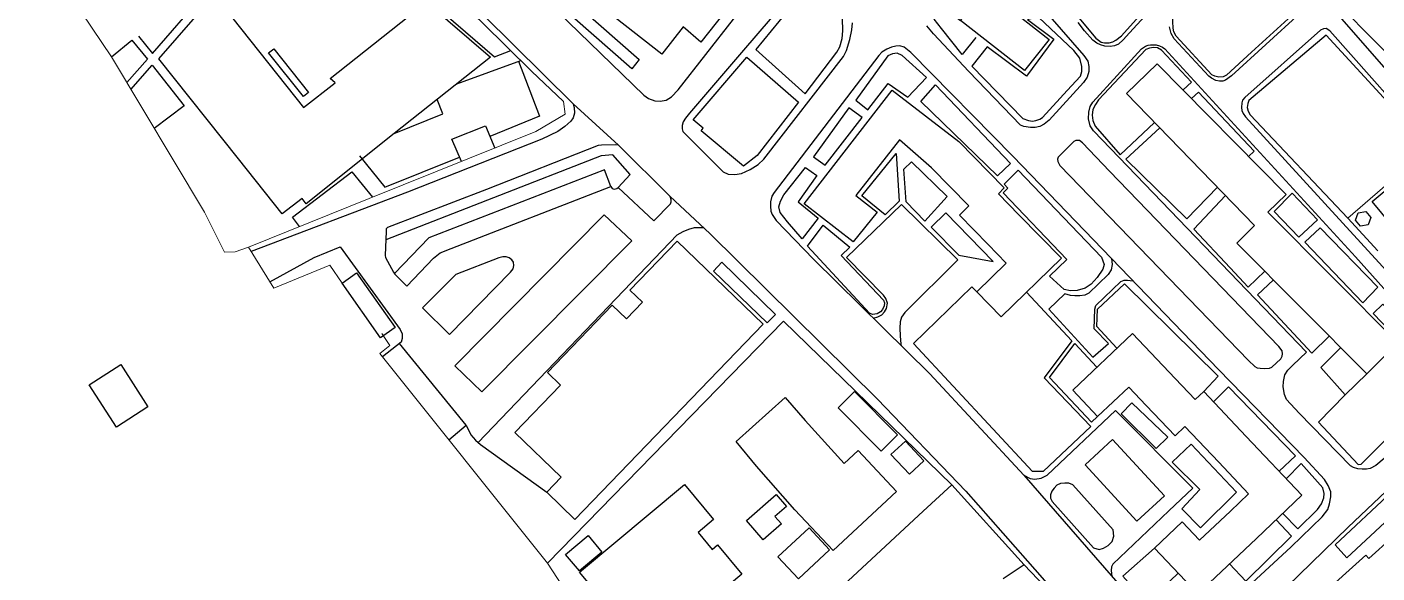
# Model space of a CAD drawing. Header units: metres. Extents: x -1319 to 2200, y -1209 to 1268.
# Drawn here: x 364.5 to 715.5, y -133.4 to 8.6 of the extents above; entities that cross this region are included whole.
import ezdxf

# ---------------------------------------------------------------- set-up
doc = ezdxf.new("R2010")
doc.units = ezdxf.units.M
for name, color, linetype, lineweight, true_color in [('CLADIRI_CONTUR', 7, 'Continuous', 25, 0x4b5962), ('PARCELE_CONTUR', 7, 'Continuous', 13, 0xb58c63), ('PAVAJ', 7, 'Continuous', 25, 0xd1d6d2), ('STRAZI', 7, 'Continuous', 25, 0xc4cccb)]:
    doc.layers.add(name, color=color, linetype=linetype, lineweight=lineweight, true_color=true_color)

msp = doc.modelspace()

# ---------------------------------------------------------------- linework, layer by layer
at = {"layer": 'CLADIRI_CONTUR'}
for points in [[(620.43, 31.95), (630.48, 44.82), (640.41, 57.54), (642.19, 56.15), (647.1, 62.44), (656.07, 55.44), (648.98, 46.36), (646.09, 48.61), (638.34, 38.68), (630.02, 28.03), (632.88, 25.79), (626.11, 17.13), (622, 11.86), (630.25, 5.42), (623.9, -2.71), (607.2, 10.33), (617.66, 23.73), (622.7, 30.18), (620.43, 31.95)], [(720.13, -0.29), (700.69, 19.45), (708.45, 27.09), (727.88, 7.35), (720.13, -0.29)], [(436.38, -12.27), (436.38, -12.27), (444.65, -5.9), (443.37, -4.76), (468.41, 15.11), (484.99, 0.77), (459.99, -19.11), (437.11, -37.38), (436.05, -35.95), (430.89, -39.94), (419.54, -25.63), (398.82, 0.33), (413.1, 16.87), (418.01, 10.87), (436.38, -12.27)], [(687.17, -39.57), (720.92, -73.55), (712.86, -81.56), (679.1, -47.58), (683.7, -42.96), (650.39, -8.69), (658.4, -0.94), (691.89, -34.96), (687.17, -39.57)], [(599.72, -28), (591.37, -20.75), (580.03, -35.23), (585.59, -39.54), (579.32, -47.22), (566.59, -37.35), (589.46, -7.83), (606.77, -21.12), (618.6, -33.24), (617.08, -34.73), (622.42, -40.19), (633.47, -51.52), (617.83, -66.79), (611.48, -60.28), (619.14, -52.8), (614.44, -47.98), (606.93, -40.3), (609.39, -37.9), (599.72, -28)], [(731.34, -32.72), (719.31, -42.8), (714.25, -36.75), (726.28, -26.67), (731.34, -32.72)], [(709.89, -41.6), (710.62, -39.68), (712.65, -39.35), (713.96, -40.94), (713.22, -42.87), (711.19, -43.2), (709.89, -41.6)], [(491.33, -96.83), (503.22, -84.5), (499.81, -81.22), (516.66, -63.73), (520.35, -67.28), (524.53, -62.95), (521.29, -59.83), (533.56, -47.09), (555.93, -68.64), (506.99, -119.45), (499.64, -112.36), (503.4, -108.46), (491.33, -96.83)], [(456.47, -72.22), (446.43, -58.04), (450.22, -55.36), (460.25, -69.54), (456.47, -72.22)], [(682.15, -112.8), (674.39, -104.61), (665.59, -95.32), (663.01, -97.76), (655.54, -89.87), (650.96, -85.03), (642.89, -92.68), (636.4, -85.84), (651.97, -71.08), (663.04, -82.77), (668.28, -88.3), (670.47, -86.22), (681.51, -97.87), (696.02, -113.19), (684.16, -124.43), (668.92, -138.86), (657.63, -126.94), (664.85, -120.1), (669.38, -124.89), (677.4, -117.29), (682.15, -112.8)], [(380.71, -84.44), (388.91, -79.18), (395.98, -90.21), (387.77, -95.47), (380.71, -84.44)], [(561.61, -87.75), (566.86, -93.77), (577, -104.93), (580.59, -101.56), (590.56, -112.2), (574.16, -127.58), (564.19, -116.94), (554.21, -105.61), (548.94, -99.19), (561.61, -87.75)], [(586.63, -101.68), (575.43, -90.4), (579.69, -86.17), (590.89, -97.45), (586.63, -101.68)], [(593.97, -107.73), (589.16, -102.56), (592.89, -99.09), (597.7, -104.26), (593.97, -107.73)], [(706.74, -146.86), (698.68, -154.12), (703.62, -159.6), (695.79, -166.65), (684.48, -154.11), (700.37, -139.8), (712.6, -128.77), (713.38, -129.63), (719.52, -124.09), (725.1, -119.06), (723.3, -117.06), (734.86, -105.9), (741.82, -113.62), (732.06, -122.42), (734.74, -125.38), (727.34, -132.77), (718.78, -140.49), (716.55, -138.02), (706.74, -146.86)], [(535.43, -110.42), (543.02, -119.52), (539.02, -122.86), (542.7, -127.26), (544.06, -126.12), (550.41, -133.72), (525.81, -154.26), (508.19, -133.16), (535.43, -110.42)], [(561.95, -116.08), (558.97, -118.68), (560.69, -120.65), (555.95, -124.79), (551.56, -119.76), (559.28, -113.02), (561.95, -116.08)], [(565.08, -134.95), (559.72, -129.2), (567.85, -121.62), (573.21, -127.37), (565.08, -134.95)], [(514, -127.98), (508.16, -132.86), (504.56, -128.56), (510.4, -123.67), (514, -127.98)]]:
    msp.add_lwpolyline(points, close=True, dxfattribs=at)
for points in [[(551.29, 19.44), (539.74, 4.68), (535.14, 8.66), (529.54, 1.54), (496.21, 27.78)], [(563.4, -149.05), (597.54, -117.33), (605, -110.46), (623.75, -131.27), (618.33, -134.93)]]:
    msp.add_lwpolyline(points, dxfattribs=at)
at = {"layer": 'PARCELE_CONTUR'}
for points in [[(355.97, 117.3), (359.39, 115.13), (373.96, 105.09), (402.62, 84.33), (411.69, 76.94), (418.08, 71.64), (428.33, 62.23), (442.83, 48.49), (461.57, 30.26), (482.99, 9.75), (495.72, -2.81), (504.04, -10.71), (504.46, -14.07), (496.86, -18.56), (453.46, -36), (422.12, -48.66)], [(446.43, -58.04), (443.29, -53.35), (428.72, -59.35), (422.12, -48.66), (418.68, -49.83), (415.9, -49.9), (410.69, -39.5), (386.45, 0.86), (325.06, 91.99), (326.3, 99.69), (324.25, 102.98), (314.14, 97.34), (271.14, 71.92), (208.65, 24.31), (241.18, -42.5), (267.11, -99.35), (274.73, -115.18), (272.53, -125.58), (279.12, -139.64), (283.23, -149.9), (283.67, -157.22), (282.64, -163.82), (277.98, -177.11)], [(715.75, -49.59), (707.93, -41.09), (729.15, -22.69), (736.88, -31.48)], [(456.74, -71.08), (458.86, -74.19), (456.22, -76.28), (499.85, -130.85), (561.24, -67.85)], [(561.24, -67.85), (605, -110.46)], [(499.85, -130.85), (511.17, -148.3)], [(623.75, -131.27), (629.12, -136.91)]]:
    msp.add_lwpolyline(points, dxfattribs=at)
at = {"layer": 'PAVAJ'}
for points in [[(674.78, 30.04), (678.35, 27.08), (682.13, 30.96), (695.14, 16.82), (695.45, 15.94), (695.64, 15.06), (695.49, 14.11), (695.26, 13.4), (682.85, 2.08), (676.38, -3.91), (675.56, -4.29), (674.44, -4.41), (673.35, -4.16), (672.58, -3.78), (663.27, 6.22), (662.68, 7.39), (662.49, 8.36), (662.41, 10.04), (662.45, 11.45), (662.72, 14.11)], [(611.25, 5.94), (607.68, 1.51), (602.26, 8.25), (600.41, 10.65), (599.95, 11.99), (599.87, 13.59), (600.16, 14.81), (605.55, 22.15), (611.21, 17.41), (606.11, 11.17), (607.2, 10.33)], [(649.47, 21.19), (642.72, 12.54), (639.45, 15.44), (638.9, 15.52), (638.65, 15.42), (638.25, 14.95), (637.81, 13.92), (637.53, 13.08), (637.62, 12.06), (637.98, 11.03), (642.45, 5.71), (643.82, 4.68), (644.64, 4.49), (645.85, 4.53), (646.8, 4.77), (647.64, 5.21), (649.11, 6.32), (656.06, 14.03)], [(393.55, 6.26), (397.13, 1.75), (410.44, 17.13), (409.18, 18.81)], [(472.13, 20.15), (467.88, 16.62), (486.05, 0.89), (490.3, 2.55)], [(554, 2.81), (566.86, -8.75), (575.05, 2.13), (575.85, 3.52), (576.48, 5.62), (576.61, 7.68), (576.57, 10.83), (576.31, 12.26), (575.43, 14.11), (574.26, 15.58), (572.15, 17.55), (570.66, 18.44), (569.4, 18.86), (568.31, 18.84), (567.36, 18.63), (566.71, 18.21), (565.94, 17.45), (554, 2.81)], [(508.18, 13.77), (523.68, 0.15), (521.75, -2.24), (506.29, 11.41), (508.18, 13.77)], [(614.17, 3.51), (610.16, -1.57), (623.48, -15.14), (624.89, -15.71), (625.98, -15.84), (626.86, -15.69), (627.83, -15.33), (628.59, -14.93), (634.99, -7.85), (638.44, -4.16), (638.77, -2.91), (638.82, -1.67), (638.29, 0.56), (636.74, 2.53), (627.62, 11.1), (624.62, 10.63), (631.51, 5.51), (624.41, -4.16), (614.17, 3.51)], [(386.45, 0.86), (391.75, 5.24), (395.82, 0.28), (390.47, -5.83)], [(729.15, -22.69), (702.34, 6.55), (682.18, -10.51), (681.92, -11.3), (681.76, -12.31), (682.05, -13.24), (682.55, -14.2), (707.93, -41.09)], [(428.68, 2.95), (437.71, -8.37), (436.37, -9.45), (427.33, 1.88), (428.68, 2.95)], [(537.7, -15.55), (551.69, 0.79), (565.14, -10.89), (554.34, -24.8), (550.77, -27.57), (539.8, -18.35), (540.33, -17.7), (537.7, -15.55)], [(583.17, -12.89), (588.42, -6.04), (593.5, -9.61), (598.38, -4.52), (592.03, 1.23), (590.73, 1.82), (589.55, 1.69), (588.38, 1.15), (580.02, -10.36), (583.17, -12.89)], [(665.09, -7.73), (667.31, -5.69), (659.5, 2.59), (658.45, 3.22), (657.4, 3.3), (656.35, 3.17), (655.38, 2.8), (643.07, -10.27), (642.31, -11.49), (641.68, -12.79), (641.47, -14.26), (641.64, -15.65), (642.23, -17.12), (648.78, -24.6), (657.69, -16.2)], [(391.54, -7.61), (397.08, -1.27), (405.4, -11.86), (397.61, -17.73)], [(476.25, -6.18), (492.91, -0.04)], [(492.33, -0.25), (497.79, -14.59), (484.89, -19.84)], [(596.95, -10.7), (600.77, -6.42), (620.27, -26.83), (616.86, -30.11), (596.95, -10.7)], [(459.99, -19.11), (472.61, -13.98), (471.16, -10.23)], [(667.3, -9.97), (669.12, -8.3), (683.61, -23.63), (682.14, -25.05)], [(506.53, -11.32), (506.78, -12.33), (506.87, -13.75), (506.49, -14.97), (505.9, -15.85), (504.35, -17.28), (502.54, -18.54), (498.42, -20.52), (463.43, -34.3), (422.81, -49.78)], [(572.07, -27.31), (581.66, -14.92), (578.21, -12.4), (569.05, -25.13), (572.07, -27.31)], [(477.48, -26.35), (475.02, -20.5), (483.72, -17.07), (486.17, -22.86)], [(659.06, -17.61), (650.25, -25.77), (666.09, -41.28), (674.01, -32.99)], [(518.34, -22.11), (517.41, -21.99), (513.89, -22.07), (513.04, -22.2), (484.01, -33.63), (458.26, -43.54), (457.94, -43.9), (457.88, -44.49), (457.61, -50.83), (457.75, -51.34), (459.81, -55.12), (460.19, -55.68), (463.24, -58.81), (470.25, -51.53), (471.98, -50.14), (474.79, -49), (516.34, -32.87), (516.7, -33.37), (517.18, -33.52), (517.86, -33.37), (518.19, -33.1), (527.5, -41.8), (531.87, -37.39), (532.04, -36.88), (531.99, -36.36), (531.78, -35.45)], [(590.52, -24.29), (591.28, -36.65), (587.66, -40.26), (581.61, -35.26), (590.52, -24.29)], [(451.01, -24.84), (457.52, -33.04), (477, -25.19)], [(518.19, -33.1), (521.36, -29.74), (516.87, -24.61), (513.84, -24.91), (457.78, -46.73)], [(569.89, -29.99), (565, -36.86), (570.21, -41.06), (566.09, -46.43), (562.27, -42.07), (560.33, -39.59), (560.04, -38.16), (560.42, -36.65), (561.3, -35.05), (566.89, -27.95), (569.89, -29.99)], [(594.45, -26.46), (603.73, -35.45), (597.98, -41.88), (593.1, -36.83), (592.52, -28.35), (594.45, -26.46)], [(435.38, -43.3), (433.57, -40.83), (448.95, -29), (454.31, -35.66)], [(516.34, -32.87), (514.68, -28.52), (469.01, -46.21), (460.04, -55.46)], [(618.59, -32.21), (622.2, -28.6), (643.88, -51.25), (644.59, -53.14), (644.22, -54.35), (642.79, -56.5), (641.23, -58.26), (639.64, -59.27), (637.58, -59.94), (635.85, -59.98), (634.22, -59.69), (630.35, -56.16), (634.85, -51.88), (618.34, -34.52), (619.53, -33.25), (618.59, -32.21)], [(688.76, -39.39), (693.47, -34.55), (700.02, -41.57), (695.23, -46.07), (688.76, -39.39)], [(584.56, -67.1), (584.6, -67.1), (585.77, -66.8), (586.78, -66.21), (587.5, -65.5), (588, -64.57), (588.21, -63.23), (587.83, -62.01), (587.24, -61.17), (577.62, -51.32), (591.89, -37.54), (606.55, -51.95), (592.77, -65.65), (591.93, -66.86), (591.55, -68.04), (591.42, -69.72), (591.55, -71.74), (591.72, -73.84), (591.79, -74.23)], [(676.16, -35.2), (667.9, -43.92), (677.35, -54.05), (682.02, -59.05), (686.39, -54.92)], [(475.76, -79.49), (514.58, -40.24), (521.8, -46.97), (482.82, -86.31), (475.76, -79.49)], [(599.6, -43.45), (606.82, -50.76), (615.73, -52.4), (603.42, -39.75), (599.6, -43.45)], [(481.79, -99.42), (533.54, -45.47), (535.13, -44.55), (536.6, -43.96), (538.03, -43.54), (539.38, -43.5), (540.4, -43.52)], [(571.53, -42.91), (578.46, -48.66), (576.19, -50.8), (587.24, -62.4), (587.45, -63.14), (587.41, -63.89), (586.99, -64.82), (586.4, -65.45), (585.56, -66.01), (584.32, -66.12), (583.59, -65.85), (567.43, -48.37), (571.53, -42.91)], [(711.83, -63.1), (715.78, -59.07), (700.78, -43.65), (696.74, -47.37), (711.83, -63.1)], [(427.66, -57.64), (439.18, -51.31), (445.95, -48.58), (461.53, -70.05), (462.08, -71.15), (462.08, -72.41), (461.79, -73.37), (456.91, -77.14)], [(474.39, -71.38), (490.23, -55.16), (490.92, -54.28), (491.09, -53.39), (490.99, -52.53), (490.57, -51.95), (489.89, -51.4), (489.1, -51.15), (488.28, -51.17), (487.16, -51.44), (476.05, -55.75), (467.31, -64.44), (474.39, -71.38)], [(545.22, -52.53), (559.17, -66.13), (556.98, -68.31), (543.03, -54.87), (545.22, -52.53)], [(646.46, -51.6), (646.68, -53.19), (646.39, -54.58), (645.59, -55.71), (640.59, -60.63), (639.58, -61.13), (638.28, -61.34), (636.94, -61.34), (635.84, -61.21), (634.37, -60.79), (630.21, -64.78), (641.68, -77.26), (645.68, -73.73), (641.98, -69.91), (642.15, -64.74), (642.44, -63.82), (648.95, -57.6), (649.81, -57.2), (650.68, -57.2), (652.04, -57.39)], [(624.4, -60.38), (636.2, -72.99), (628.97, -82.65), (641.12, -95.3), (628.76, -107.02), (625.95, -107.02), (594.98, -73.7), (610.15, -59), (611.48, -60.28)], [(647.89, -74.95), (642.65, -69.31), (642.86, -64.73), (649.83, -58.18), (674.22, -82.17), (670.47, -86.22)], [(688.63, -57.18), (684.46, -61.07), (698.61, -76.19), (703.11, -71.76)], [(714.52, -65.86), (721.41, -72.98), (723.7, -70.6), (717, -63.48), (714.52, -65.86)], [(642.89, -92.68), (641.31, -94.16), (630.34, -82.59), (636.98, -73.68), (642.7, -79.87)], [(707.27, -87.03), (700.27, -94.2), (710.61, -105.16), (711.41, -105.12), (735.06, -81.53), (723.7, -70.6)], [(478.68, -94.97), (461.33, -73.72)], [(706.1, -74.76), (700.88, -79.97), (707.27, -87.03), (712.86, -81.56)], [(673.03, -88.92), (676.94, -84.96), (694.3, -102.93), (690.09, -106.93)], [(623.71, -107.98), (625.31, -108.82), (626.57, -109.03), (628.21, -108.73), (629.8, -107.93), (647.53, -91.13), (667.66, -111.34), (661.44, -117.26), (646.82, -131.08), (646.53, -131.84), (646.44, -132.76), (646.61, -134.34)], [(649, -92.01), (658.1, -101), (661.11, -98.06), (651.8, -89.17), (649, -92.01)], [(474.21, -98.77), (478.68, -94.97), (479.89, -97.45), (481.16, -98.83), (482.42, -100.01), (499.64, -112.36)], [(646.71, -98.69), (660.24, -113.35), (653.04, -119.94), (639.61, -105.25), (646.71, -98.69)], [(662.28, -104.61), (667.24, -99.91), (679, -112.39), (669.63, -121.63), (664.76, -116.76), (669.47, -111.72), (662.28, -104.61)], [(691.04, -117.91), (694.91, -121.88), (700.03, -116.93), (701.08, -115.41), (701.67, -113.86), (701.75, -112.77), (701.42, -111.27), (695.77, -104.95), (691.94, -108.88)], [(636.42, -110.45), (635.37, -110.03), (634.32, -110.03), (633.19, -110.16), (632.26, -110.58), (631.55, -111.3), (630.96, -112.14), (630.62, -113.06), (630.67, -113.9), (631.09, -114.82), (641.8, -126.9), (643.25, -127.32), (644.4, -126.97), (645.64, -126.27), (646.69, -125.22), (647.07, -123.82), (646.9, -122.18), (636.42, -110.45)], [(704.66, -126.06), (719.45, -112.24), (722.54, -115.64), (707.67, -129.44), (704.66, -126.06)], [(677.21, -131.01), (681.38, -135.56), (693.31, -123.79), (689.29, -119.57)], [(657.63, -126.94), (649.45, -134.21), (655.66, -141.27), (663.82, -133.47)]]:
    msp.add_lwpolyline(points, dxfattribs=at)
at = {"layer": 'STRAZI'}
for points in [[(361.42, 115.9), (378.57, 104.06), (396.88, 90.78), (413.02, 78.51), (421.34, 71.37), (429.82, 63.47), (441.5, 52.13), (451.92, 42.38), (475.54, 19.44), (506.53, -11.32), (518.34, -22.11), (531.78, -35.45), (542.09, -45.1), (585.61, -88.2), (608.64, -112.15), (624.69, -130.3), (635.44, -142.57)], [(759.47, -49.91), (678.26, 42.98), (654.81, 71.01), (650.7, 76.22), (649.77, 77.73), (649.39, 78.99), (649.31, 80.67), (649.52, 81.6), (650.49, 83.19)], [(485.6, 29.03), (524.93, -9.07), (526.11, -10), (527.74, -10.54), (529.13, -10.63), (530.69, -10.38), (532.07, -9.49), (533.79, -7.69), (555.39, 19.96)], [(562.01, 15.67), (550.29, 1.98), (536.76, -13.74), (535.69, -15.04), (535.12, -16.01), (534.85, -16.97), (534.85, -17.88), (535.08, -18.57), (535.73, -19.25)], [(659.17, 15.9), (651.15, 7.08), (649.53, 5.27), (648.27, 4.18), (647.3, 3.72), (646.11, 3.53), (644.74, 3.63), (643.59, 3.97), (642.64, 4.45), (641.67, 5.23), (639.47, 7.64), (637.79, 9.77)], [(630.47, 11.39), (639.31, 1.2), (640.3, -0.23), (640.63, -1.62), (640.59, -2.92), (640.17, -4.39), (639.25, -5.82), (630.26, -15.56), (629.02, -16.66), (627.86, -17.22), (626.62, -17.5), (625.42, -17.5), (623.72, -17.22), (622.86, -16.91), (609.37, -2.94), (600.22, 6.85), (598.51, 8.97)], [(695.54, 12.24), (677.7, -4.04), (676.15, -5.23), (675.47, -5.44), (674.57, -5.46), (673.63, -5.25), (672.53, -4.71), (671.76, -4.16), (662.76, 5.54), (661.97, 6.97), (661.61, 8.72)], [(535.73, -19.25), (545.56, -29), (546.86, -29.67), (548.58, -29.71), (550.26, -29.46), (552.58, -28.45), (554.63, -27.11), (556.1, -25.72), (576.78, 1), (577.57, 2.55), (578.46, 5.41), (579, 7.89), (579.13, 9.7)], [(681.37, -14.7), (731.95, -70.08), (733.47, -71.8), (734.39, -72.01), (735.82, -71.97), (736.91, -71.47), (756.62, -54.66), (756.91, -54.03), (756.99, -53.27), (756.49, -52.35), (703.3, 7.65), (702.29, 8.24), (701.62, 8.15), (700.86, 7.82), (681.16, -9.66), (680.53, -10.38), (680.36, -11.13), (680.32, -12.27), (680.4, -13.06), (680.74, -13.9), (681.37, -14.7)], [(620.92, -25.08), (594.3, 2.02), (592.58, 3.36), (591.44, 3.7), (590.44, 3.66), (589.26, 3.36), (588.04, 2.9), (586.82, 2.06), (585.98, 1.26), (558.76, -34.41), (558.21, -35.33), (557.79, -36.84), (557.79, -37.94), (557.92, -39.24), (558.29, -40.12), (559.3, -41.68), (568.97, -51.72), (599.26, -81.59), (623.71, -107.98), (660.94, -150.83)], [(717.35, -103.59), (715.21, -105.43), (713.78, -106.19), (712.75, -106.38), (711.7, -106.4), (710.53, -106.3), (709.43, -105.98), (708.63, -105.52), (695.29, -91.8), (691.98, -88.27), (691.51, -86.93), (691.14, -84.95), (691.18, -83.57), (691.56, -81.88), (692.31, -80.67), (693.61, -79.32), (697.23, -75.92), (641.77, -18.36), (640.97, -17.06), (640.51, -15.21), (640.63, -13.48), (640.97, -12.06), (641.6, -10.88), (654.33, 2.94), (655.36, 3.64), (656.03, 3.93), (656.66, 4.04), (657.31, 4.04), (658.07, 3.99), (659.01, 3.72), (659.73, 3.38), (660.34, 2.96)], [(660.34, 2.96), (709.92, -51.15), (732.69, -76.61)], [(633.08, -27.37), (682.07, -78.12), (683.73, -79.7), (684.4, -80.06), (685.12, -80.16), (686.29, -80.2), (687.53, -80.12), (688.16, -79.85), (690.52, -77.7), (690.89, -76.99), (690.94, -76.4), (690.85, -75.61), (690.03, -74.45), (645.94, -28.84), (638.96, -21.49), (638.14, -20.92), (637.64, -20.86), (637.22, -20.86), (636.72, -21.13), (632.66, -25.21), (632.45, -25.75), (632.51, -26.32), (632.77, -26.91), (633.08, -27.37)], [(669.38, -148.6), (693.2, -126.63), (701.23, -118.77), (702.78, -116.88), (703.2, -115.45), (703.5, -113.61), (703.54, -112.26), (702.83, -110.66), (701.86, -109.11), (696.61, -103.4), (674.3, -80.5), (620.92, -25.08)], [(834.72, -37.41), (799.39, -57.15), (758.59, -80.01), (742.16, -89.34), (740.86, -90.35), (734.31, -96.61), (708, -121.48), (673.05, -155.59)]]:
    msp.add_lwpolyline(points, dxfattribs=at)

doc.saveas('drawing.dxf')
